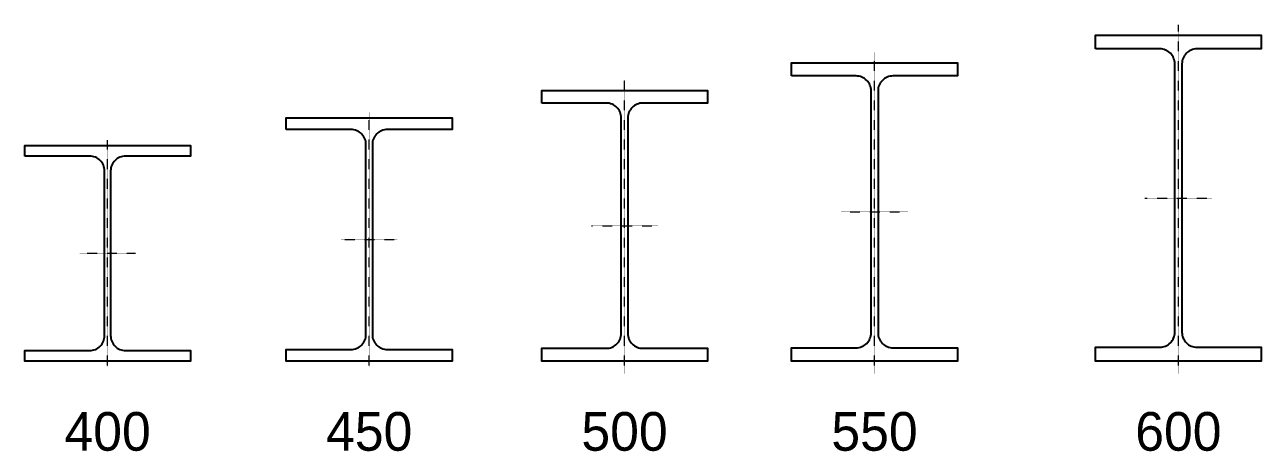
# Model space of a CAD drawing. Header units: millimetres. Extents: x -6949 to 549764, y -83146 to 127128.
# Drawn here: x -2002 to 237, y -45852 to -45080 of the extents above; entities that cross this region are included whole.
import ezdxf
from ezdxf.enums import TextEntityAlignment as Align

# ---------------------------------------------------------------- set-up
doc = ezdxf.new("R2010")
doc.units = ezdxf.units.MM
doc.linetypes.add('TRATTO-PUNTO', pattern=[1, 0.5, -0.25, 0, -0.25])
doc.layers.add('PROIEZIONI finissime - fine lines', color=251, linetype='Continuous', lineweight=9)
doc.layers.add('SEZIONI acciaio - Steel sections', color=7, linetype='Continuous', lineweight=25)
doc.layers.add('SCRITTE - txt', color=252, linetype='Continuous')
doc.styles.get("Standard").update_dxf_attribs({"font": ''})
doc.styles.get('Standard').set_extended_font_data('Bahnschrift Light')

msp = doc.modelspace()

# ---------------------------------------------------------------- linework, layer by layer
at = {"layer": 'PROIEZIONI finissime - fine lines', "linetype": 'TRATTO-PUNTO', "ltscale": 0.06}
for p, q in [((86.6, -45711.5), (86.6, -45080.1)), ((-463.4, -45711.5), (-463.4, -45130.1)), ((-915.9, -45711.5), (-915.9, -45180.1)), ((-1378.1, -45698.9), (-1378.1, -45238.9)), ((-1851.6, -45698.9), (-1851.6, -45288.9)), ((26.1, -45393.9), (147.1, -45393.9)), ((-523.6, -45418.9), (-403.1, -45418.9)), ((-975.9, -45443.9), (-855.9, -45443.9)), ((-1428.9, -45468.9), (-1327.4, -45468.9)), ((-1902.1, -45493.9), (-1801.1, -45493.9))]:
    msp.add_line(p, q, dxfattribs=at)
at = {"layer": 'SEZIONI acciaio - Steel sections'}
for points in [[(-63.4, -45123.9), (-63.4, -45098.9), (236.6, -45098.9), (236.6, -45123.9), (120.1, -45123.9, 0.414214), (93.1, -45150.9), (93.1, -45636.9, 0.414214), (120.1, -45663.9), (236.6, -45663.9), (236.6, -45688.9), (-63.4, -45688.9), (-63.4, -45663.9), (53.1, -45663.9, 0.414214), (80.1, -45636.9), (80.1, -45150.9, 0.414214), (53.1, -45123.9)], [(-613.4, -45172.9), (-613.4, -45148.9), (-313.4, -45148.9), (-313.4, -45172.9), (-430.1, -45172.9, 0.414214), (-457.1, -45199.9), (-457.1, -45637.9, 0.414214), (-430.1, -45664.9), (-313.4, -45664.9), (-313.4, -45688.9), (-613.4, -45688.9), (-613.4, -45664.9), (-496.6, -45664.9, 0.414214), (-469.6, -45637.9), (-469.6, -45199.9, 0.414214), (-496.6, -45172.9)], [(-1065.9, -45221.9), (-1065.9, -45198.9), (-765.9, -45198.9), (-765.9, -45221.9), (-882.9, -45221.9, 0.414214), (-909.9, -45248.9), (-909.9, -45638.9, 0.414214), (-882.9, -45665.9), (-765.9, -45665.9), (-765.9, -45688.9), (-1065.9, -45688.9), (-1065.9, -45665.9), (-948.9, -45665.9, 0.414214), (-921.9, -45638.9), (-921.9, -45248.9, 0.414214), (-948.9, -45221.9)], [(-1528.1, -45269.9), (-1528.1, -45248.9), (-1228.1, -45248.9), (-1228.1, -45269.9), (-1345.4, -45269.9, 0.414214), (-1372.4, -45296.9), (-1372.4, -45640.9, 0.414214), (-1345.4, -45667.9), (-1228.1, -45667.9), (-1228.1, -45688.9), (-1528.1, -45688.9), (-1528.1, -45667.9), (-1410.9, -45667.9, 0.414214), (-1383.9, -45640.9), (-1383.9, -45296.9, 0.414214), (-1410.9, -45269.9)], [(-2001.6, -45317.9), (-2001.6, -45298.9), (-1701.6, -45298.9), (-1701.6, -45317.9), (-1819.1, -45317.9, 0.414214), (-1846.1, -45344.9), (-1846.1, -45642.9, 0.414214), (-1819.1, -45669.9), (-1701.6, -45669.9), (-1701.6, -45688.9), (-2001.6, -45688.9), (-2001.6, -45669.9), (-1884.1, -45669.9, 0.414214), (-1857.1, -45642.9), (-1857.1, -45344.9, 0.414214), (-1884.1, -45317.9)]]:
    msp.add_lwpolyline(points, format="xyb", close=True, dxfattribs=at)

# ---------------------------------------------------------------- texts
at = {"layer": 'SCRITTE - txt'}
for s, p in [('400', (-1851.6, -45851.3)), ('450', (-1378.1, -45851.3)), ('500', (-915.9, -45851.3)), ('550', (-463.4, -45851.3)), ('600', (86.6, -45851.3))]:
    msp.add_text(s, height=70, dxfattribs=at).set_placement(p, align=Align.CENTER)

doc.saveas('drawing.dxf')
